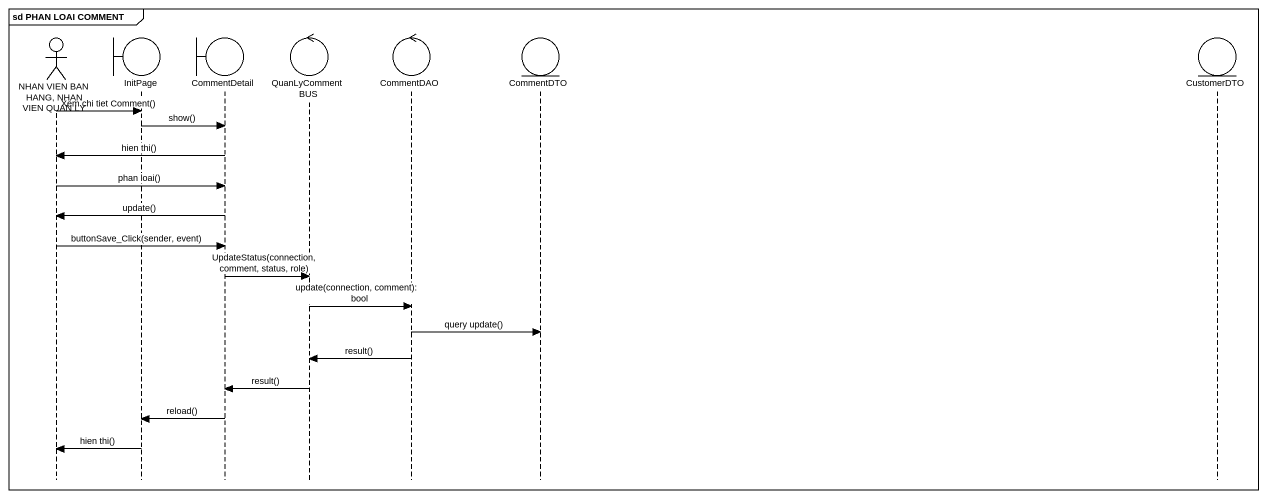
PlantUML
@startuml
mainframe sd PHAN LOAI COMMENT
hide footbox
actor "NHAN VIEN BAN HANG, NHAN VIEN QUAN LY" as NHAN_VIEN_BAN_HANG_NHAN
boundary InitPage
boundary CommentDetail
control QuanLyCommentBUS
control CommentDAO
entity CommentDTO
entity CustomerDTO

NHAN_VIEN_BAN_HANG_NHAN -> InitPage : Xem chi tiet Comment()
InitPage -> CommentDetail : show()
CommentDetail -> NHAN_VIEN_BAN_HANG_NHAN : hien thi()
NHAN_VIEN_BAN_HANG_NHAN -> CommentDetail : phan loai()
CommentDetail -> NHAN_VIEN_BAN_HANG_NHAN : update()
NHAN_VIEN_BAN_HANG_NHAN -> CommentDetail : buttonSave_Click(sender, event)
CommentDetail -> QuanLyCommentBUS : UpdateStatus(connection, comment, status, role)
QuanLyCommentBUS -> CommentDAO : update(connection, comment): bool
CommentDAO -> CommentDTO : query update()
CommentDAO -> QuanLyCommentBUS : result()
QuanLyCommentBUS -> CommentDetail : result()
CommentDetail -> InitPage : reload()
InitPage -> NHAN_VIEN_BAN_HANG_NHAN : hien thi()
@enduml
